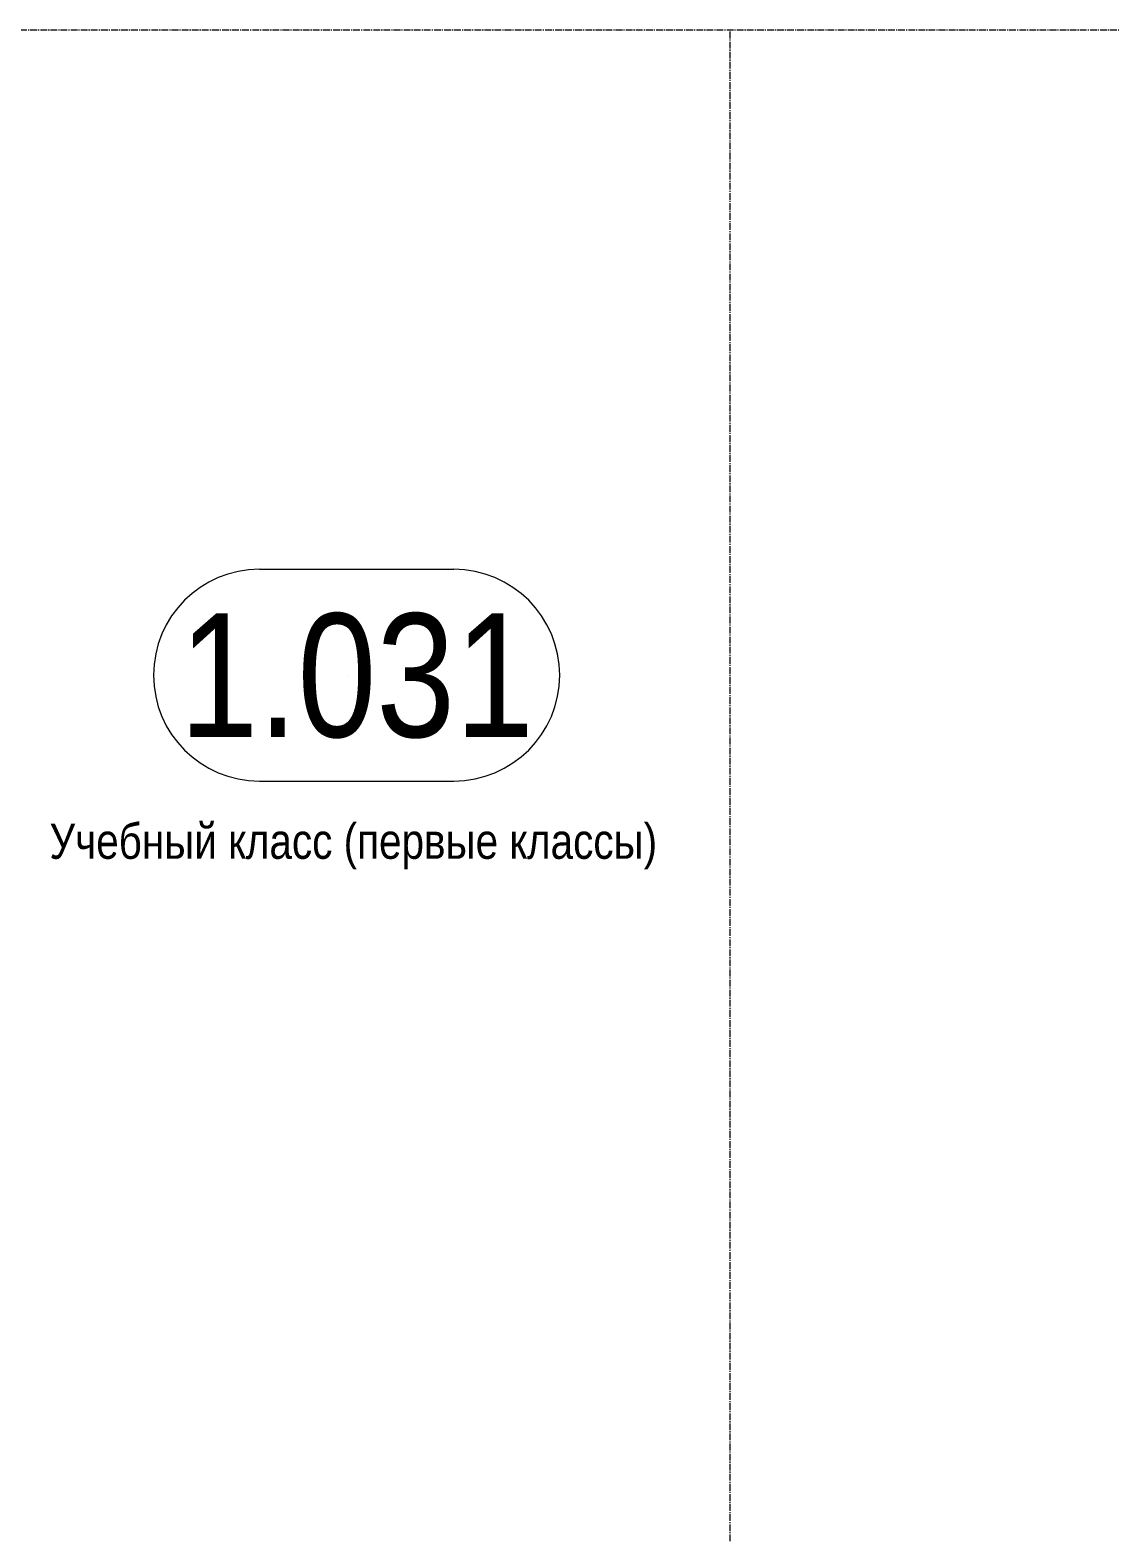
# Model space of a CAD drawing. Header units: millimetres. Extents: x -24360 to 609566, y -391049 to 148426.
# Drawn here: x 196247 to 199304, y 24596 to 28854 of the extents above; entities that cross this region are included whole.
import ezdxf
from ezdxf.enums import TextEntityAlignment as Align

# ---------------------------------------------------------------- set-up
doc = ezdxf.new("R2010")
doc.units = ezdxf.units.MM
doc.linetypes.add('CENTER2', pattern=[28.575, 19.05, -3.175, 3.175, -3.175])
doc.layers.get('Defpoints').update_dxf_attribs({"color": 140})
doc.layers.add('АР_Area', color=5, linetype='Continuous', lineweight=5)
doc.layers.add('АР_Оси_РД_100', color=7, linetype='Continuous', lineweight=0, true_color=0x525252)
doc.styles.add('style1', font='ARIALN.TTF')

# ---------------------------------------------------------------- blocks, each defined once
blk = doc.blocks.new('MOK-МаркаПом_овал_ареал')
for p, q in [((-2.75, 3), (2.75, 3)), ((-2.75, -3), (2.75, -3))]:
    blk.add_line(p, q)
for centre, radius, start, end in [((-2.75, 0), 3, 90, 270), ((2.75, 0), 3, 270, 90), ((-3.75, 0), 3.5, 0, 0.001)]:
    blk.add_arc(centre, radius, start, end)
at = {"color": 0, "style": 'style1'}
blk.add_attdef('АР-ПОМЕЩЕНИЕ:НОМЕР', text='', height=3.5, dxfattribs=at).set_placement((0, 0), align=Align.MIDDLE)

msp = doc.modelspace()

# ---------------------------------------------------------------- linework, layer by layer
at = {"layer": 'АР_Оси_РД_100', "linetype": 'CENTER2'}
for p, q in [((223584.4, 28854.189), (188074.442, 28854.189)), ((198229.4, -4259.177), (198229.4, 28854.189))]:
    msp.add_line(p, q, dxfattribs=at)

# ---------------------------------------------------------------- block references
at = {"layer": 'АР_Area', "color": 18, "linetype": 'Continuous', "lineweight": 5, "true_color": 0x000000}
ref = msp.add_blockref('MOK-МаркаПом_овал_ареал', (197171.548, 27026.392), dxfattribs=dict(at, xscale=100, yscale=100, zscale=100))
ref.add_attrib('АР-ПОМЕЩЕНИЕ:НОМЕР', '1.031', dxfattribs={"layer": '0', "color": 0, "height": 350, "style": 'style1'}).set_placement((197171.548, 27026.392), align=Align.MIDDLE)
ref.add_attrib('АР-ПОМЕЩЕНИЕ:НАИМЕНОВАНИЕ', 'Учебный класс (первые классы)', dxfattribs={"layer": 'Defpoints', "color": 2, "height": 100, "style": 'style1'}).set_placement((197162.133, 26544.999), align=Align.MIDDLE)

doc.saveas('drawing.dxf')
